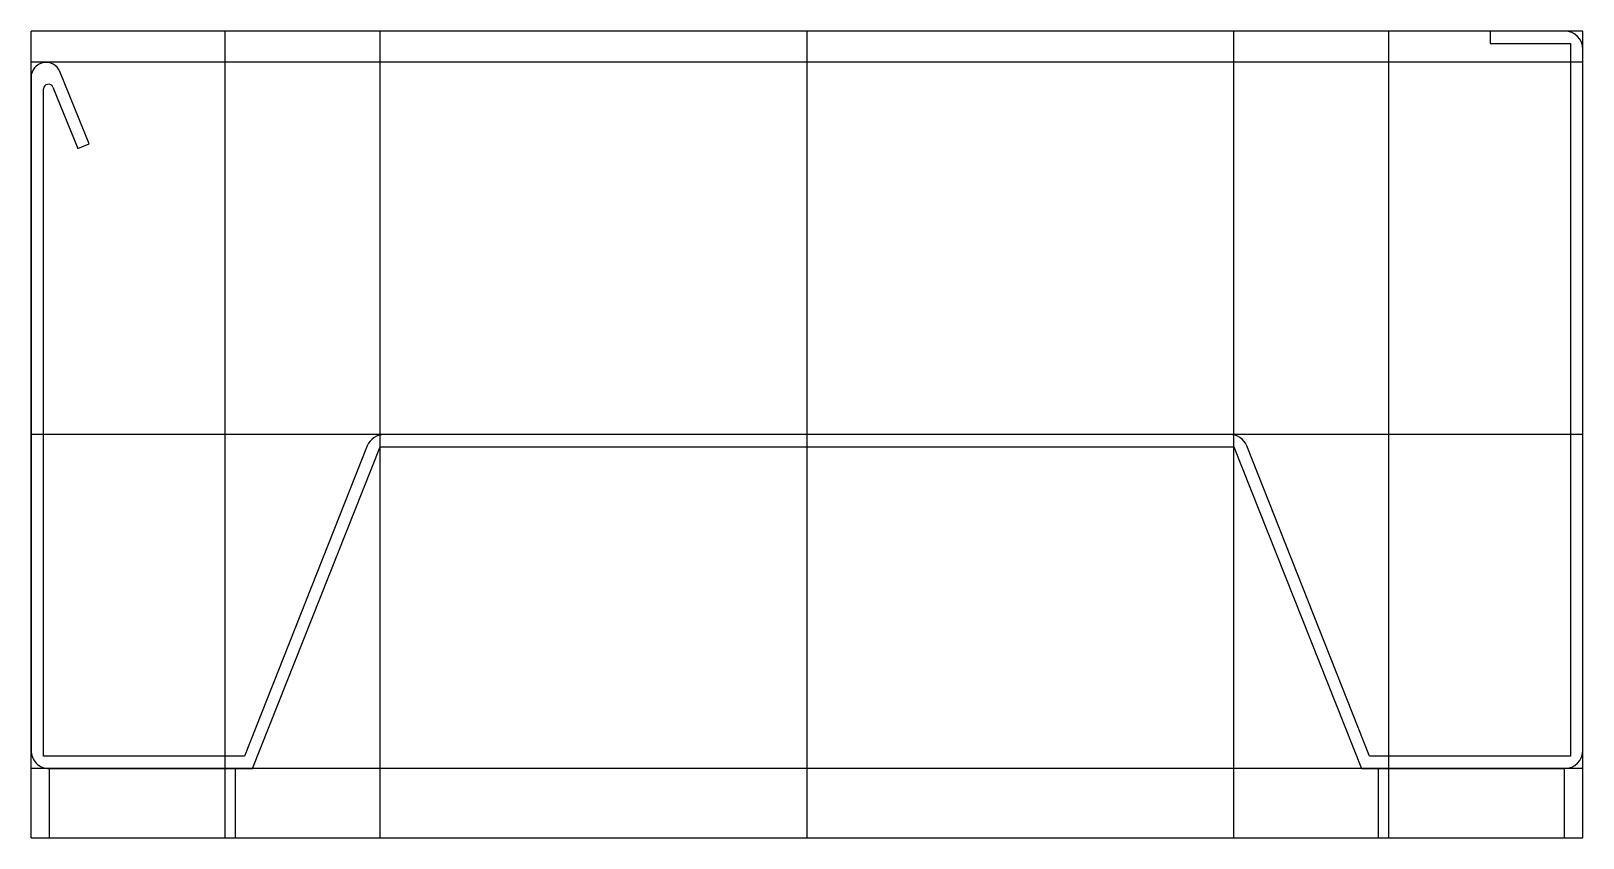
# Model space of a CAD drawing. Extents: x -50 to 50, y 0 to 52.
import ezdxf

# ---------------------------------------------------------------- set-up
doc = ezdxf.new("R2010")
doc.units = 0
doc.layers.get('0').update_dxf_attribs({"linetype": 'CONTINUOUS'})

msp = doc.modelspace()

# ---------------------------------------------------------------- linework, layer by layer
at = {"linetype": 'CONTINUOUS'}
for p, q in [((50, 52), (-50, 52)), ((-50, 0), (-50, 52)), ((-37.5, 0), (-37.5, 52)), ((-27.5, 0), (-27.5, 52)), ((0, 0), (0, 52)), ((27.5, 0), (27.5, 52)), ((37.5, 0), (37.5, 52)), ((48.82, 52), (44.01, 52)), ((44.01, 52), (44.01, 51.2)), ((44.01, 51.2), (49.2, 51.2)), ((49.2, 51.2), (49.2, 5.27)), ((50, 0), (50, 52)), ((50, 5.66), (50, 50.82)), ((50, 50), (-50, 50)), ((-50, 49.03), (-50, 5.65)), ((-46.25, 44.73), (-48.14, 49.4)), ((-49.2, 5.27), (-49.2, 48.27)), ((-48.59, 48.38), (-46.99, 44.43)), ((-46.99, 44.43), (-46.25, 44.73)), ((50, 26), (-50, 26)), ((-28.34, 25.28), (-36.25, 5.27)), ((-35.73, 4.47), (-27.5, 25.2)), ((-27.5, 25.2), (27.5, 25.2)), ((27.23, 26), (-27.22, 26)), ((27.5, 25.2), (35.73, 4.47)), ((36.25, 5.27), (28.34, 25.28)), ((-36.25, 5.27), (-49.2, 5.27)), ((49.2, 5.27), (36.25, 5.27)), ((50, 4.47), (-50, 4.47)), ((-48.83, 4.47), (-35.73, 4.47)), ((-36.83, 4.47), (-48.83, 4.47)), ((-48.83, 4.47), (-48.83, 0)), ((-36.83, 0), (-36.83, 4.47)), ((35.73, 4.47), (48.81, 4.47)), ((48.81, 4.47), (36.81, 4.47)), ((36.81, 4.47), (36.81, 0)), ((48.81, 0), (48.81, 4.47)), ((-50, 0), (50, 0)), ((-48.83, 0), (-36.83, 0)), ((36.81, 0), (48.81, 0))]:
    msp.add_line(p, q, dxfattribs=at)
for centre, radius, start, end in [((48.82, 50.82), 1.18, 0, 90), ((-49.03, 49.01), 0.97, 23.4147, 179.0867), ((-48.88, 48.25), 0.32, 24.6418, 175.8026), ((-27.22, 24.77), 1.23, 89.9667, 155.5037), ((27.23, 24.78), 1.22, 24.1944, 89.8668), ((-48.83, 5.64), 1.17, 179.5103, 270.0021), ((48.81, 5.66), 1.19, 270, 0)]:
    msp.add_arc(centre, radius, start, end, dxfattribs=at)

doc.saveas('drawing.dxf')
